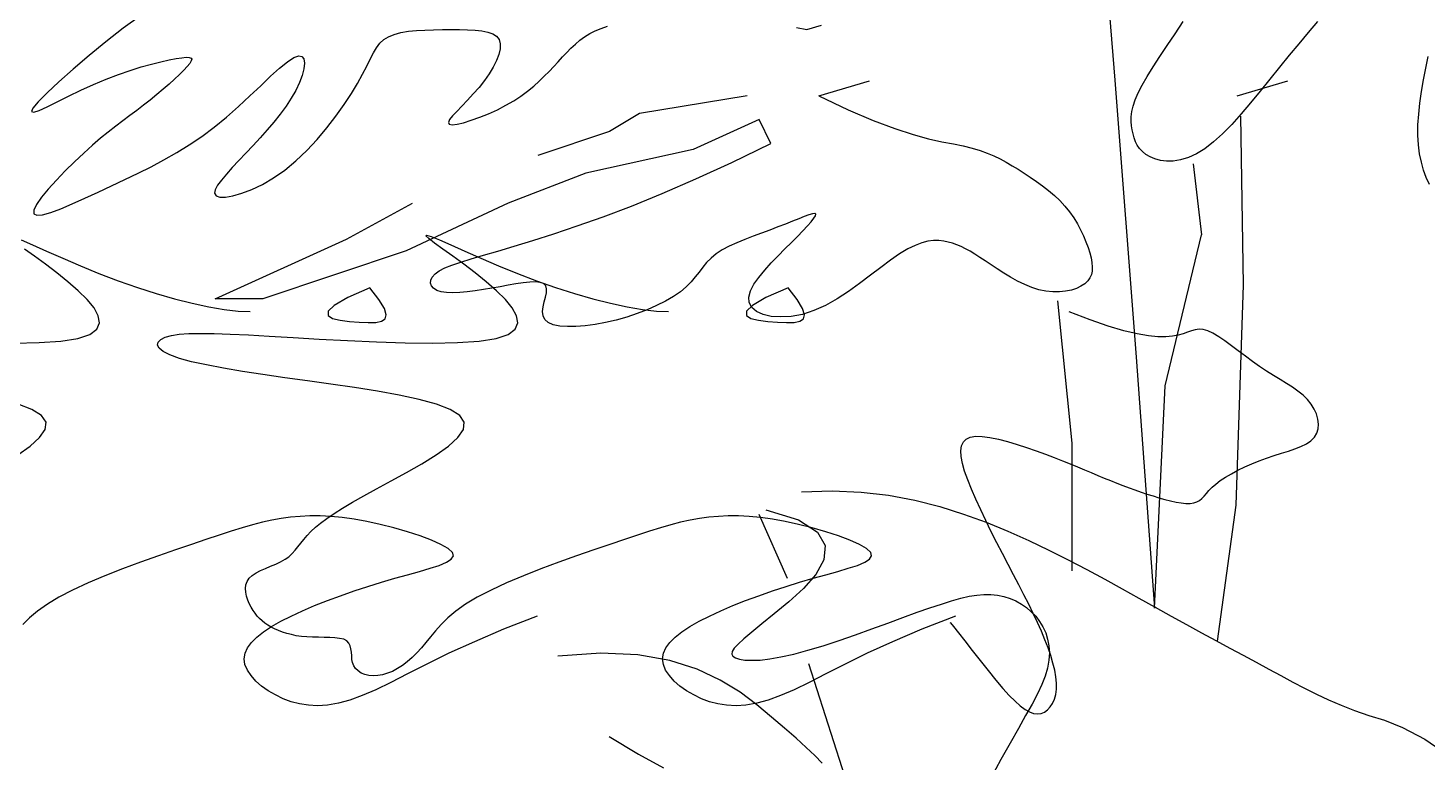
# Model space of a CAD drawing. Extents: x 708 to 987, y 826 to 1497.
# Drawn here: x 796.1 to 897.5, y 1346.4 to 1399.6 of the extents above; entities that cross this region are included whole.
import ezdxf

# ---------------------------------------------------------------- set-up
doc = ezdxf.new("R2010")
doc.units = 0
doc.header["$LTSCALE"] = 0.9
doc.header["$MEASUREMENT"] = 0
doc.layers.add('3', color=3, linetype='CONTINUOUS')
doc.layers.add('7', color=7, linetype='CONTINUOUS')

msp = doc.modelspace()

# ---------------------------------------------------------------- linework, layer by layer
at = {"layer": '3'}
for points in [[(804.23, 1400.48), (802.99, 1399.57), (801.73, 1398.59), (800.51, 1397.59), (799.36, 1396.61), (798.33, 1395.7), (797.47, 1394.89), (796.82, 1394.24), (796.43, 1393.77), (796.34, 1393.53), (796.5, 1393.5), (796.89, 1393.62), (797.47, 1393.88), (798.19, 1394.23), (799.02, 1394.65), (799.92, 1395.08), (800.84, 1395.5), (801.75, 1395.89), (802.64, 1396.22), (803.49, 1396.51), (804.29, 1396.77), (805.04, 1396.98), (805.72, 1397.15), (806.32, 1397.28), (806.83, 1397.38), (807.24, 1397.44), (807.55, 1397.47), (807.77, 1397.46), (807.9, 1397.41), (807.95, 1397.33), (807.92, 1397.2), (807.81, 1397.02), (807.62, 1396.8), (807.37, 1396.54), (807.07, 1396.23), (806.71, 1395.89), (806.31, 1395.53), (805.87, 1395.15), (805.41, 1394.76), (804.93, 1394.37), (804.45, 1393.99), (803.96, 1393.62), (803.47, 1393.25), (802.96, 1392.87), (802.44, 1392.48), (801.9, 1392.05), (801.34, 1391.6), (800.75, 1391.09), (800.12, 1390.53), (799.45, 1389.9), (798.78, 1389.24), (798.14, 1388.57), (797.55, 1387.92), (797.06, 1387.33), (796.71, 1386.81), (796.51, 1386.4), (796.51, 1386.13), (796.72, 1386.02), (797.14, 1386.06), (797.73, 1386.22), (798.46, 1386.49), (799.29, 1386.84), (800.2, 1387.25), (801.16, 1387.69), (802.14, 1388.15), (803.1, 1388.61), (804.06, 1389.07), (805, 1389.54), (805.94, 1390.03), (806.86, 1390.56), (807.77, 1391.12), (808.68, 1391.73), (809.57, 1392.4), (810.46, 1393.13), (811.33, 1393.9), (812.16, 1394.67), (812.95, 1395.41), (813.67, 1396.09), (814.32, 1396.68), (814.89, 1397.14), (815.35, 1397.45), (815.7, 1397.58), (815.94, 1397.53), (816.08, 1397.35), (816.12, 1397.04), (816.08, 1396.64), (815.96, 1396.16), (815.76, 1395.63), (815.49, 1395.07), (815.16, 1394.5), (814.79, 1393.93), (814.36, 1393.35), (813.9, 1392.77), (813.42, 1392.2), (812.91, 1391.63), (812.4, 1391.08), (811.88, 1390.53), (811.37, 1390), (810.89, 1389.49), (810.46, 1389.01), (810.1, 1388.57), (809.82, 1388.19), (809.65, 1387.86), (809.61, 1387.61), (809.72, 1387.43), (809.99, 1387.34), (810.4, 1387.34), (810.94, 1387.43), (811.58, 1387.61), (812.3, 1387.89), (813.08, 1388.26), (813.88, 1388.73), (814.7, 1389.3), (815.5, 1389.97), (816.28, 1390.72), (817.03, 1391.52), (817.74, 1392.36), (818.39, 1393.2), (818.99, 1394.04), (819.52, 1394.84), (819.97, 1395.58), (820.33, 1396.24), (820.63, 1396.83), (820.88, 1397.34), (821.11, 1397.78), (821.34, 1398.16), (821.58, 1398.49), (821.86, 1398.75), (822.2, 1398.96), (822.62, 1399.13), (823.11, 1399.26), (823.65, 1399.35), (824.23, 1399.41), (824.85, 1399.44), (825.48, 1399.46), (826.12, 1399.47), (826.75, 1399.47), (827.36, 1399.47), (827.94, 1399.46), (828.48, 1399.43), (828.97, 1399.38), (829.4, 1399.29), (829.76, 1399.16), (830.03, 1398.99), (830.22, 1398.75), (830.3, 1398.45), (830.3, 1398.09), (830.2, 1397.68), (830.04, 1397.23), (829.8, 1396.76), (829.51, 1396.27), (829.16, 1395.78), (828.77, 1395.29), (828.35, 1394.81), (827.93, 1394.35), (827.52, 1393.93), (827.15, 1393.55), (826.85, 1393.22), (826.64, 1392.95), (826.55, 1392.74), (826.61, 1392.62), (826.82, 1392.58), (827.18, 1392.62), (827.65, 1392.73), (828.21, 1392.9), (828.82, 1393.12), (829.46, 1393.38), (830.1, 1393.67), (830.72, 1393.99), (831.29, 1394.32), (831.81, 1394.66), (832.29, 1395.01), (832.73, 1395.37), (833.13, 1395.73), (833.5, 1396.09), (833.86, 1396.45), (834.19, 1396.8), (834.51, 1397.15), (834.82, 1397.49), (835.12, 1397.81), (835.43, 1398.13), (835.75, 1398.42), (836.08, 1398.7), (836.42, 1398.95), (836.79, 1399.18), (837.18, 1399.38), (837.61, 1399.56), (838.07, 1399.72)], [(889.52, 1400.07), (888.86, 1399.27), (888.18, 1398.45), (887.48, 1397.61), (886.78, 1396.75), (886.08, 1395.88), (885.38, 1395.01), (884.68, 1394.17), (883.99, 1393.36), (883.31, 1392.6), (882.65, 1391.92), (882, 1391.33), (881.37, 1390.84), (880.75, 1390.46), (880.17, 1390.2), (879.61, 1390.03), (879.08, 1389.95), (878.59, 1389.95), (878.15, 1390), (877.75, 1390.11), (877.4, 1390.26), (877.1, 1390.43), (876.85, 1390.63), (876.64, 1390.86), (876.47, 1391.1), (876.34, 1391.35), (876.24, 1391.63), (876.16, 1391.91), (876.1, 1392.2), (876.05, 1392.51), (876.03, 1392.82), (876.03, 1393.16), (876.08, 1393.53), (876.17, 1393.93), (876.32, 1394.38), (876.53, 1394.89), (876.82, 1395.45), (877.18, 1396.08), (877.61, 1396.77), (878.1, 1397.52), (878.64, 1398.32), (879.21, 1399.16), (879.8, 1400.05)], [(851.78, 1399.62), (852.52, 1399.47)], [(852.52, 1399.47), (853.59, 1399.8)], [(897.64, 1388.26), (897.41, 1388.75), (897.22, 1389.29), (897.06, 1389.86), (896.93, 1390.48), (896.85, 1391.13), (896.81, 1391.83), (896.81, 1392.57), (896.86, 1393.34), (896.95, 1394.15), (897.07, 1394.98), (897.22, 1395.83), (897.38, 1396.68), (897.55, 1397.53)], [(853.39, 1394.68), (857.07, 1395.76)], [(883.7, 1394.68), (887.38, 1395.76)], [(853.39, 1394.68), (855.51, 1393.67), (857.33, 1392.89), (858.89, 1392.3), (860.22, 1391.88), (861.35, 1391.57), (862.31, 1391.35), (863.14, 1391.19), (863.86, 1391.04), (864.5, 1390.88), (865.08, 1390.71), (865.6, 1390.52), (866.08, 1390.32), (866.54, 1390.1), (866.97, 1389.86), (867.4, 1389.61), (867.83, 1389.35), (868.26, 1389.07), (868.71, 1388.78), (869.16, 1388.47), (869.6, 1388.15), (870.04, 1387.81), (870.46, 1387.45), (870.85, 1387.08), (871.22, 1386.68), (871.55, 1386.27), (871.86, 1385.84), (872.13, 1385.4), (872.36, 1384.96), (872.57, 1384.52), (872.75, 1384.09), (872.9, 1383.68), (873.02, 1383.29), (873.12, 1382.93), (873.18, 1382.59), (873.21, 1382.27), (873.19, 1381.98), (873.14, 1381.72), (873.03, 1381.48), (872.88, 1381.26), (872.66, 1381.06), (872.39, 1380.88), (872.06, 1380.72), (871.69, 1380.6), (871.27, 1380.52), (870.82, 1380.47), (870.35, 1380.47), (869.85, 1380.52), (869.34, 1380.62), (868.83, 1380.79), (868.31, 1381), (867.79, 1381.25), (867.28, 1381.53), (866.79, 1381.83), (866.32, 1382.13), (865.87, 1382.43), (865.44, 1382.71), (865.05, 1382.97), (864.69, 1383.2), (864.35, 1383.41), (864.03, 1383.59), (863.71, 1383.75), (863.4, 1383.88), (863.09, 1383.99), (862.77, 1384.08), (862.44, 1384.15), (862.09, 1384.19), (861.71, 1384.19), (861.3, 1384.14), (860.86, 1384.03), (860.37, 1383.84), (859.83, 1383.58), (859.24, 1383.22), (858.58, 1382.77), (857.88, 1382.24), (857.13, 1381.67), (856.35, 1381.08), (855.54, 1380.5), (854.71, 1379.96), (853.87, 1379.49), (853.03, 1379.11), (852.2, 1378.84), (851.39, 1378.69), (850.64, 1378.65), (849.95, 1378.69), (849.36, 1378.83), (848.88, 1379.05), (848.53, 1379.34), (848.34, 1379.69), (848.31, 1380.09), (848.44, 1380.54), (848.69, 1381.02), (849.04, 1381.52), (849.47, 1382.04), (849.94, 1382.57), (850.44, 1383.08), (850.93, 1383.58), (851.41, 1384.05), (851.84, 1384.49), (852.23, 1384.89), (852.57, 1385.25), (852.84, 1385.55), (853.04, 1385.8), (853.15, 1385.99), (853.17, 1386.1), (853.1, 1386.15), (852.93, 1386.13), (852.67, 1386.05), (852.34, 1385.93), (851.94, 1385.77), (851.49, 1385.59), (850.98, 1385.38), (850.43, 1385.17), (849.85, 1384.95), (849.24, 1384.73), (848.63, 1384.51), (848.03, 1384.27), (847.45, 1384.03), (846.9, 1383.78), (846.39, 1383.51), (845.95, 1383.22), (845.58, 1382.91), (845.26, 1382.59), (844.98, 1382.25), (844.71, 1381.9), (844.43, 1381.55), (844.13, 1381.19), (843.77, 1380.83), (843.36, 1380.48), (842.85, 1380.13), (842.28, 1379.8), (841.64, 1379.47), (840.95, 1379.17), (840.22, 1378.89), (839.47, 1378.64), (838.7, 1378.43), (837.94, 1378.24), (837.19, 1378.1), (836.47, 1378), (835.79, 1377.95), (835.17, 1377.95), (834.62, 1377.99), (834.15, 1378.09), (833.79, 1378.25), (833.54, 1378.46), (833.41, 1378.73), (833.38, 1379.05), (833.41, 1379.39), (833.49, 1379.74), (833.58, 1380.09), (833.65, 1380.41), (833.67, 1380.69), (833.61, 1380.91), (833.45, 1381.07), (833.19, 1381.15), (832.85, 1381.19), (832.44, 1381.17), (831.96, 1381.12), (831.44, 1381.04), (830.88, 1380.95), (830.29, 1380.84), (829.69, 1380.73), (829.09, 1380.63), (828.49, 1380.54), (827.92, 1380.47), (827.37, 1380.42), (826.87, 1380.4), (826.42, 1380.42), (826.03, 1380.48), (825.72, 1380.58), (825.48, 1380.73), (825.32, 1380.9), (825.25, 1381.1), (825.27, 1381.32), (825.38, 1381.54), (825.58, 1381.77), (825.89, 1381.99), (826.29, 1382.2), (826.8, 1382.41), (827.44, 1382.63), (828.2, 1382.86), (829.09, 1383.13), (830.13, 1383.43), (831.32, 1383.78), (832.67, 1384.19), (834.19, 1384.68), (835.88, 1385.25), (837.76, 1385.91), (839.81, 1386.69), (842.05, 1387.6), (844.48, 1388.65), (847.1, 1389.85), (849.92, 1391.22)], [(848.19, 1394.68), (840.4, 1393.39), (838.23, 1392.09), (833.03, 1390.36)], [(849.92, 1391.22), (849.06, 1392.95), (844.29, 1390.79), (836.5, 1389.06), (830.87, 1386.9), (823.5, 1383.44), (813.11, 1379.97), (809.64, 1379.97), (819.17, 1384.3), (823.94, 1386.9)], [(795.58, 1384.23), (796.41, 1383.87), (797.43, 1383.42), (798.6, 1382.91), (799.88, 1382.36), (801.23, 1381.81), (802.62, 1381.27), (804.01, 1380.78), (805.38, 1380.35), (806.71, 1379.96), (807.99, 1379.64), (809.19, 1379.38), (810.3, 1379.19), (811.31, 1379.08), (812.19, 1379.04)], [(863.29, 1356.98), (860.86, 1356.02), (858.74, 1355.12), (856.89, 1354.28), (855.29, 1353.5), (853.9, 1352.79), (852.68, 1352.17), (851.6, 1351.64), (850.62, 1351.21), (849.72, 1350.88), (848.89, 1350.66), (848.11, 1350.52), (847.39, 1350.48), (846.71, 1350.51), (846.07, 1350.61), (845.46, 1350.77), (844.88, 1350.99), (844.33, 1351.26), (843.8, 1351.56), (843.32, 1351.9), (842.91, 1352.27), (842.56, 1352.66), (842.29, 1353.06), (842.13, 1353.47), (842.07, 1353.88), (842.13, 1354.28), (842.3, 1354.67), (842.59, 1355.07), (842.98, 1355.45), (843.47, 1355.84), (844.05, 1356.22), (844.71, 1356.6), (845.46, 1356.98), (846.28, 1357.35), (847.16, 1357.73), (848.09, 1358.1), (849.05, 1358.45), (850.03, 1358.8), (851.02, 1359.12), (852, 1359.43), (852.97, 1359.72), (853.89, 1359.97), (854.76, 1360.21), (855.53, 1360.44), (856.2, 1360.65), (856.72, 1360.87), (857.07, 1361.09), (857.22, 1361.33), (857.15, 1361.59), (856.85, 1361.87), (856.33, 1362.17), (855.63, 1362.48), (854.81, 1362.79), (853.89, 1363.09), (852.91, 1363.36), (851.92, 1363.61), (850.95, 1363.82), (850.03, 1363.99), (849.16, 1364.11), (848.35, 1364.19), (847.57, 1364.23), (846.83, 1364.23), (846.11, 1364.2), (845.42, 1364.14), (844.74, 1364.04), (844.06, 1363.92), (843.38, 1363.77), (842.67, 1363.59), (841.92, 1363.37), (841.12, 1363.13), (840.25, 1362.84), (839.3, 1362.53), (838.24, 1362.17), (837.08, 1361.77), (835.84, 1361.34), (834.55, 1360.88), (833.25, 1360.39), (831.98, 1359.89), (830.76, 1359.38), (829.64, 1358.86), (828.64, 1358.35), (827.8, 1357.84), (827.09, 1357.33), (826.51, 1356.85), (826.02, 1356.37), (825.61, 1355.91), (825.25, 1355.48), (824.92, 1355.06), (824.6, 1354.67), (824.27, 1354.3), (823.92, 1353.97), (823.57, 1353.67), (823.22, 1353.4), (822.86, 1353.17), (822.5, 1352.97), (822.14, 1352.83), (821.78, 1352.72), (821.43, 1352.66), (821.1, 1352.65), (820.78, 1352.68), (820.49, 1352.75), (820.23, 1352.85), (820.01, 1353), (819.82, 1353.17), (819.69, 1353.37), (819.6, 1353.6), (819.56, 1353.84), (819.54, 1354.1), (819.52, 1354.35), (819.49, 1354.6), (819.44, 1354.82), (819.34, 1355.02), (819.18, 1355.17), (818.96, 1355.29), (818.67, 1355.36), (818.33, 1355.4), (817.96, 1355.43), (817.55, 1355.43), (817.13, 1355.44), (816.71, 1355.44), (816.3, 1355.46), (815.9, 1355.5), (815.52, 1355.55), (815.17, 1355.63), (814.83, 1355.71), (814.52, 1355.81), (814.23, 1355.93), (813.95, 1356.05), (813.7, 1356.18), (813.46, 1356.32), (813.25, 1356.47), (813.05, 1356.63), (812.87, 1356.8), (812.7, 1356.98), (812.54, 1357.18), (812.39, 1357.39), (812.25, 1357.62), (812.12, 1357.88), (812.01, 1358.14), (811.92, 1358.42), (811.86, 1358.7), (811.84, 1358.97), (811.87, 1359.24), (811.96, 1359.49), (812.11, 1359.72), (812.33, 1359.92), (812.62, 1360.1), (812.94, 1360.27), (813.3, 1360.43), (813.67, 1360.58), (814.04, 1360.74), (814.39, 1360.91), (814.71, 1361.09), (814.98, 1361.28), (815.22, 1361.5), (815.44, 1361.74), (815.65, 1361.99), (815.85, 1362.25), (816.07, 1362.52), (816.31, 1362.81), (816.58, 1363.1), (816.91, 1363.41), (817.29, 1363.72), (817.74, 1364.05), (818.26, 1364.41), (818.88, 1364.8), (819.59, 1365.22), (820.41, 1365.69), (821.35, 1366.2), (822.4, 1366.77), (823.52, 1367.37), (824.63, 1368.01), (825.66, 1368.65), (826.55, 1369.28), (827.24, 1369.91), (827.64, 1370.49), (827.7, 1371.03), (827.37, 1371.52), (826.68, 1371.95), (825.68, 1372.33), (824.44, 1372.68), (822.99, 1372.98), (821.41, 1373.27), (819.74, 1373.53), (818.03, 1373.77), (816.34, 1374.02), (814.69, 1374.25), (813.11, 1374.48), (811.62, 1374.71), (810.25, 1374.94), (809.01, 1375.17), (807.94, 1375.41), (807.06, 1375.65), (806.37, 1375.9), (805.89, 1376.14), (805.59, 1376.38), (805.47, 1376.61), (805.51, 1376.83), (805.7, 1377.02), (806.02, 1377.18), (806.48, 1377.31), (807.05, 1377.4), (807.75, 1377.45), (808.59, 1377.46), (809.58, 1377.45), (810.74, 1377.41), (812.06, 1377.35), (813.57, 1377.26), (815.29, 1377.16), (817.19, 1377.05), (819.23, 1376.94), (821.33, 1376.84), (823.41, 1376.78), (825.39, 1376.75), (827.2, 1376.79), (828.77, 1376.9), (830.01, 1377.09), (830.87, 1377.38), (831.38, 1377.76), (831.57, 1378.22), (831.49, 1378.74), (831.18, 1379.31), (830.68, 1379.92), (830.04, 1380.55), (829.29, 1381.2), (828.48, 1381.85), (827.66, 1382.47), (826.87, 1383.05), (826.15, 1383.57), (825.55, 1384.01), (825.13, 1384.33), (824.91, 1384.54), (824.96, 1384.59), (825.29, 1384.48), (825.9, 1384.23), (826.72, 1383.87), (827.74, 1383.42), (828.91, 1382.91), (830.19, 1382.36), (831.55, 1381.81), (832.93, 1381.27), (834.32, 1380.78), (835.69, 1380.35), (837.02, 1379.96), (838.3, 1379.64), (839.5, 1379.38), (840.61, 1379.19), (841.62, 1379.08), (842.5, 1379.04)], [(795.08, 1376.75), (796.89, 1376.79), (798.46, 1376.9), (799.7, 1377.09), (800.56, 1377.38), (801.07, 1377.76), (801.26, 1378.22), (801.18, 1378.74), (800.87, 1379.31), (800.37, 1379.92), (799.73, 1380.55), (798.98, 1381.2), (798.17, 1381.85), (797.35, 1382.47), (796.56, 1383.05), (795.84, 1383.57)], [(820.85, 1380.77), (819.25, 1380.05), (818.28, 1379.48), (817.84, 1379.06), (817.83, 1378.75), (818.15, 1378.55), (818.7, 1378.41), (819.38, 1378.33), (820.09, 1378.28), (820.74, 1378.25), (821.29, 1378.26), (821.71, 1378.34), (821.97, 1378.51), (822.05, 1378.81), (821.91, 1379.27), (821.52, 1379.91), (820.85, 1380.77)], [(851.16, 1380.77), (849.56, 1380.05), (848.59, 1379.48), (848.15, 1379.06), (848.14, 1378.75), (848.46, 1378.55), (849.01, 1378.41), (849.69, 1378.33), (850.4, 1378.28), (851.05, 1378.25), (851.6, 1378.26), (852.02, 1378.34), (852.29, 1378.51), (852.36, 1378.81), (852.22, 1379.27), (851.83, 1379.91), (851.16, 1380.77)], [(862.88, 1356.52), (862.94, 1356.49), (863.16, 1356.22), (863.52, 1355.77), (863.97, 1355.17), (864.5, 1354.49), (865.08, 1353.75), (865.66, 1353.02), (866.21, 1352.33), (866.73, 1351.73), (867.19, 1351.23), (867.61, 1350.8), (867.99, 1350.47), (868.34, 1350.21), (868.66, 1350.03), (868.96, 1349.92), (869.23, 1349.89), (869.5, 1349.92), (869.74, 1350.02), (869.97, 1350.17), (870.16, 1350.39), (870.33, 1350.65), (870.46, 1350.95), (870.56, 1351.3), (870.61, 1351.69), (870.61, 1352.11), (870.57, 1352.57), (870.49, 1353.05), (870.36, 1353.57), (870.2, 1354.11), (870.01, 1354.67), (869.78, 1355.26), (869.52, 1355.87), (869.24, 1356.51), (868.93, 1357.16), (868.6, 1357.83), (868.25, 1358.52), (867.88, 1359.24), (867.5, 1359.97), (867.11, 1360.72), (866.71, 1361.5), (866.3, 1362.29), (865.89, 1363.09), (865.5, 1363.89), (865.12, 1364.68), (864.77, 1365.44), (864.45, 1366.17), (864.18, 1366.86), (863.96, 1367.48), (863.81, 1368.04), (863.71, 1368.54), (863.69, 1368.96), (863.74, 1369.31), (863.87, 1369.59), (864.08, 1369.8), (864.37, 1369.94), (864.76, 1370.01), (865.24, 1370), (865.79, 1369.92), (866.41, 1369.8), (867.07, 1369.63), (867.76, 1369.42), (868.45, 1369.19), (869.14, 1368.95), (869.81, 1368.71), (870.44, 1368.47), (871.04, 1368.23), (871.6, 1368.01), (872.13, 1367.79), (872.64, 1367.58), (873.13, 1367.37), (873.61, 1367.17), (874.07, 1366.98), (874.53, 1366.79), (874.98, 1366.61), (875.42, 1366.44), (875.87, 1366.27), (876.3, 1366.12), (876.74, 1365.96), (877.17, 1365.82), (877.61, 1365.68), (878.04, 1365.55), (878.47, 1365.43), (878.88, 1365.32), (879.28, 1365.24), (879.65, 1365.18), (879.99, 1365.14), (880.3, 1365.14), (880.57, 1365.18), (880.79, 1365.25), (880.98, 1365.36), (881.15, 1365.5), (881.31, 1365.67), (881.48, 1365.86), (881.66, 1366.08), (881.89, 1366.31), (882.16, 1366.54), (882.48, 1366.79), (882.86, 1367.04), (883.29, 1367.29), (883.75, 1367.54), (884.25, 1367.78), (884.76, 1368), (885.3, 1368.22), (885.84, 1368.42), (886.38, 1368.6), (886.91, 1368.77), (887.42, 1368.93), (887.89, 1369.1), (888.33, 1369.27), (888.72, 1369.46), (889.05, 1369.68), (889.3, 1369.93), (889.48, 1370.22), (889.58, 1370.54), (889.61, 1370.89), (889.56, 1371.25), (889.46, 1371.62), (889.29, 1371.98), (889.07, 1372.34), (888.8, 1372.67), (888.48, 1372.99), (888.11, 1373.28), (887.71, 1373.56), (887.28, 1373.84), (886.82, 1374.12), (886.34, 1374.41), (885.84, 1374.72), (885.33, 1375.05), (884.82, 1375.42), (884.3, 1375.8), (883.79, 1376.19), (883.29, 1376.57), (882.82, 1376.92), (882.37, 1377.22), (881.95, 1377.47), (881.58, 1377.65), (881.25, 1377.74), (880.95, 1377.76), (880.67, 1377.73), (880.39, 1377.65), (880.1, 1377.55), (879.79, 1377.44), (879.43, 1377.34), (879.02, 1377.25), (878.53, 1377.21), (877.95, 1377.21), (877.27, 1377.28), (876.46, 1377.42), (875.5, 1377.65), (874.37, 1377.99), (873.06, 1378.44), (871.54, 1379.02)], [(795.35, 1368.65), (796.24, 1369.28), (796.93, 1369.91), (797.33, 1370.49), (797.39, 1371.03), (797.06, 1371.52), (796.37, 1371.95), (795.37, 1372.33)], [(852.14, 1365.97), (854.36, 1366.04), (856.46, 1365.96), (858.45, 1365.73), (860.35, 1365.37), (862.15, 1364.91), (863.87, 1364.37), (865.51, 1363.77), (867.09, 1363.12), (868.6, 1362.45), (870.06, 1361.76), (871.46, 1361.06), (872.81, 1360.35), (874.11, 1359.65), (875.37, 1358.95), (876.59, 1358.27), (877.77, 1357.61), (878.92, 1356.97), (880.03, 1356.36), (881.11, 1355.77), (882.16, 1355.21), (883.17, 1354.66), (884.15, 1354.14), (885.09, 1353.63), (886, 1353.14), (886.88, 1352.66), (887.74, 1352.19), (888.59, 1351.74), (889.45, 1351.31), (890.33, 1350.9), (891.25, 1350.51), (892.22, 1350.13), (893.25, 1349.78), (894.38, 1349.43), (895.69, 1348.91), (897.31, 1348.05), (899.32, 1346.67)], [(849.55, 1364.67), (851.92, 1363.94), (853.3, 1363.06), (853.86, 1362.09), (853.76, 1361.05), (853.18, 1360), (852.27, 1358.97), (851.21, 1358), (850.16, 1357.14), (849.26, 1356.41), (848.53, 1355.81), (847.96, 1355.33), (847.54, 1354.94), (847.26, 1354.64), (847.11, 1354.41), (847.08, 1354.22), (847.16, 1354.07), (847.35, 1353.95), (847.64, 1353.85), (848.03, 1353.79), (848.53, 1353.77), (849.13, 1353.79), (849.83, 1353.87), (850.65, 1354.01), (851.57, 1354.22), (852.59, 1354.5), (853.7, 1354.83), (854.86, 1355.21), (856.04, 1355.62), (857.23, 1356.05), (858.39, 1356.47), (859.49, 1356.87), (860.52, 1357.25), (861.44, 1357.57), (862.27, 1357.85), (863.01, 1358.09), (863.68, 1358.27), (864.28, 1358.41), (864.84, 1358.5), (865.36, 1358.55), (865.86, 1358.54), (866.34, 1358.49), (866.8, 1358.4), (867.25, 1358.26), (867.67, 1358.08), (868.07, 1357.85), (868.45, 1357.59), (868.79, 1357.29), (869.11, 1356.96), (869.39, 1356.59), (869.63, 1356.19), (869.83, 1355.76), (869.97, 1355.3), (870.07, 1354.81), (870.1, 1354.3), (870.07, 1353.77), (869.97, 1353.21), (869.8, 1352.63), (869.56, 1352.01), (869.24, 1351.34), (868.85, 1350.59), (868.38, 1349.76), (867.85, 1348.83), (867.25, 1347.77), (866.58, 1346.58), (865.85, 1345.23)], [(832.98, 1356.98), (830.55, 1356.02), (828.43, 1355.12), (826.58, 1354.28), (824.98, 1353.5), (823.59, 1352.79), (822.37, 1352.17), (821.28, 1351.64), (820.31, 1351.21), (819.41, 1350.88), (818.58, 1350.66), (817.8, 1350.52), (817.07, 1350.48), (816.4, 1350.51), (815.76, 1350.61), (815.15, 1350.77), (814.57, 1350.99), (814.01, 1351.26), (813.49, 1351.56), (813.01, 1351.9), (812.59, 1352.27), (812.25, 1352.66), (811.98, 1353.06), (811.81, 1353.47), (811.76, 1353.88), (811.82, 1354.28), (811.99, 1354.67), (812.28, 1355.07), (812.67, 1355.45), (813.15, 1355.84), (813.74, 1356.22), (814.4, 1356.6), (815.15, 1356.98), (815.97, 1357.35), (816.85, 1357.73), (817.78, 1358.1), (818.74, 1358.45), (819.72, 1358.8), (820.71, 1359.12), (821.69, 1359.43), (822.66, 1359.72), (823.58, 1359.97), (824.45, 1360.21), (825.22, 1360.44), (825.89, 1360.65), (826.41, 1360.87), (826.76, 1361.09), (826.91, 1361.33), (826.84, 1361.59), (826.53, 1361.87), (826.01, 1362.17), (825.32, 1362.48), (824.5, 1362.79), (823.58, 1363.09), (822.6, 1363.36), (821.61, 1363.61), (820.63, 1363.82), (819.72, 1363.99), (818.85, 1364.11), (818.04, 1364.19), (817.26, 1364.23), (816.52, 1364.23), (815.8, 1364.2), (815.11, 1364.14), (814.43, 1364.04), (813.75, 1363.92), (813.07, 1363.77), (812.36, 1363.59), (811.61, 1363.37), (810.81, 1363.13), (809.94, 1362.84), (808.98, 1362.53), (807.93, 1362.17), (806.77, 1361.77), (805.53, 1361.34), (804.24, 1360.88), (802.94, 1360.39), (801.66, 1359.89), (800.45, 1359.38), (799.32, 1358.86), (798.33, 1358.35), (797.49, 1357.84), (796.78, 1357.33), (796.2, 1356.85), (795.71, 1356.37)], [(853.63, 1346.32), (853.1, 1346.87), (852.48, 1347.46), (851.75, 1348.12), (850.91, 1348.85), (849.97, 1349.66), (848.9, 1350.54), (847.68, 1351.46), (846.25, 1352.34), (844.57, 1353.13), (842.59, 1353.75), (840.28, 1354.16), (837.59, 1354.28), (834.47, 1354.06)], [(838.2, 1348.25), (840.32, 1346.96), (842.13, 1345.99)]]:
    msp.add_lwpolyline(points, dxfattribs=at)
at = {"layer": '7'}
for points in [[(872, 1428.55), (873.29, 1414.86), (874.84, 1395.81), (876.39, 1375.73), (877.71, 1357.56)], [(883.96, 1393.21), (884.14, 1380.98), (883.62, 1365.02), (882.25, 1355.16)], [(880.53, 1389.74), (881.11, 1384.6)], [(877.71, 1357.56), (878.5, 1373.65), (881.11, 1384.6)], [(870.69, 1379.81), (871.72, 1369.51), (871.72, 1360.25)], [(849.04, 1364.37), (851.1, 1359.73)], [(852.65, 1353.55), (856.26, 1342.23), (858.83, 1329.35), (858.83, 1322.66)]]:
    msp.add_lwpolyline(points, dxfattribs=at)

doc.saveas('drawing.dxf')
